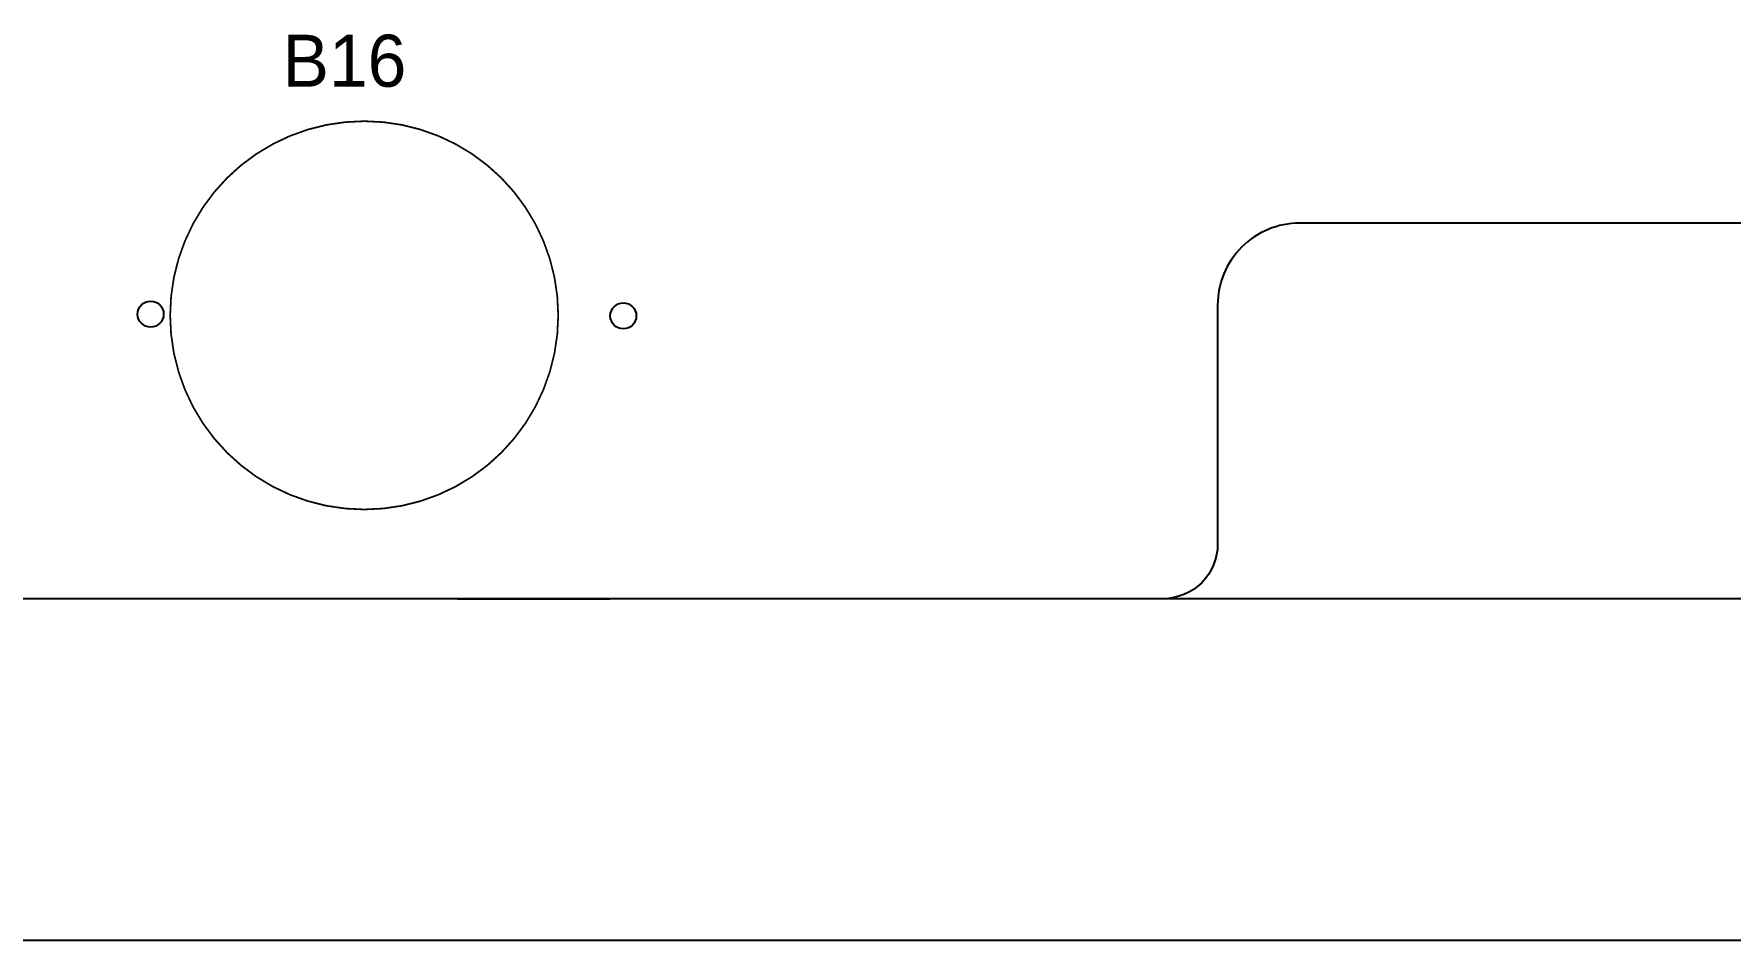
# Model space of a CAD drawing. Extents: x -2 to 189, y 0 to 85.
# Drawn here: x 102.19 to 127.05, y 0.3 to 13.57 of the extents above; entities that cross this region are included whole.
import ezdxf

# ---------------------------------------------------------------- set-up
doc = ezdxf.new("R2010")
doc.units = 0
for name, color, linetype in [('BG_OUTLINE', 254, 'CONTINUOUS'), ('BG_SILKSCREEN_TOP', 240, 'CONTINUOUS'), ('PIN_TOP', 12, 'CONTINUOUS'), ('RD_SILKSCREEN_TOP', 231, 'CONTINUOUS')]:
    doc.layers.add(name, color=color, linetype=linetype)

msp = doc.modelspace()

# ---------------------------------------------------------------- linework, layer by layer
at = {"layer": 'BG_OUTLINE'}
for points in [[(183.774334, 5.299964), (150.740618, 5.299964, -0.414227), (149.940772, 6.100064), (149.940772, 9.59993, 0.414225), (148.740622, 10.799826), (120.740678, 10.799826, 0.414225), (119.540528, 9.59993), (119.540528, 6.100064, -0.414228), (118.740682, 5.299964), (108.398818, 5.299964), (110.632494, 5.299964), (63.640716, 5.299964, -0.414281)], [(-0.025654, 0.299974), (185.973974, 0.299974, 0.414214), (187.474098, 1.800098), (187.474098, 5.299964), (-1.525778, 5.299964), (-1.525778, 1.800098, 0.414214), (-0.025654, 0.299974)]]:
    msp.add_lwpolyline(points, format="xyb", dxfattribs=at)
at = {"layer": 'BG_SILKSCREEN_TOP', "const_width": 0.0254}
msp.add_lwpolyline([(109.875828, 9.45007, 1), (104.188768, 9.45007, 1), (109.875828, 9.45007)], format="xyb", dxfattribs=at)
at = {"layer": 'PIN_TOP'}
for centre in [(103.902256, 9.468104), (110.830106, 9.441434)]:
    msp.add_circle(centre, 0.1905, dxfattribs=at)

# ---------------------------------------------------------------- texts
at = {"layer": 'RD_SILKSCREEN_TOP'}
msp.add_text('B16', height=0.762, dxfattribs=at).set_placement((105.836466, 12.798044))

doc.saveas('drawing.dxf')
